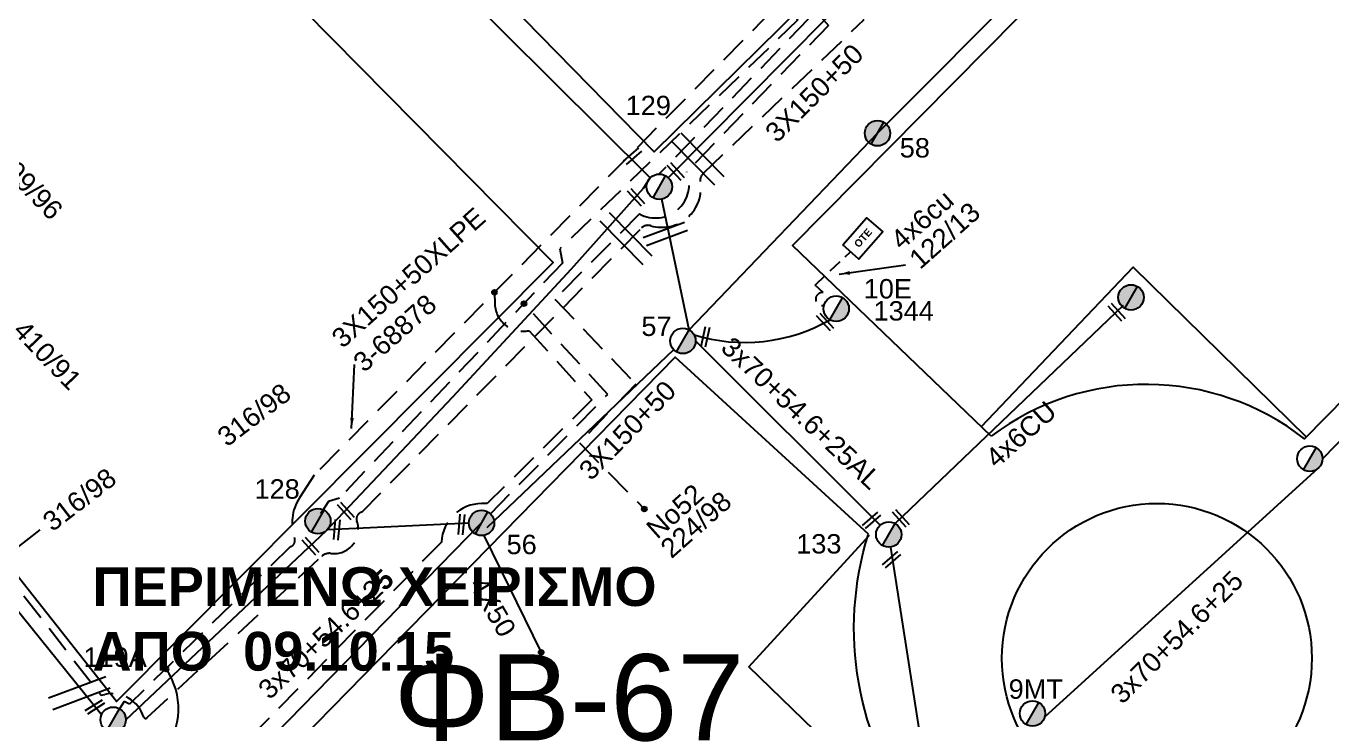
# Model space of a CAD drawing. Header units: millimetres. Extents: x -2449 to 9266, y 48 to 3905.
# Drawn here: x 7252.1 to 7373.2, y 3068.4 to 3132.8 of the extents above; entities that cross this region are included whole.
import ezdxf

# ---------------------------------------------------------------- set-up
doc = ezdxf.new("R2010")
doc.units = ezdxf.units.MM
doc.linetypes.add('DASHED', pattern=[19.05, 12.7, -6.35])
for name, color, linetype in [('Pillar OTE', 7, 'Continuous'), ('Άγνωστα', 7, 'Continuous'), ('Γυμνά εναέρια ΧΤ και ΦΟΠ (3Φ)   4x50+16AL', 7, 'Continuous'), ('Επιγραφές - Σχήματα', 7, 'Continuous'), ('Καλώδια ΧΤ   4x6CU', 7, 'DASHED'), ('Μηχανική τομή', 7, 'Continuous'), ('Στύλος Ξύλινος', 7, 'Continuous'), ('Στύλος Ξύλινος @ 1', 7, 'Continuous'), ('Στύλος ΦΜ', 7, 'Continuous'), ('Στύλος ΦΜ @ 1', 7, 'Continuous'), ('Συνδέσεις', 7, 'Continuous'), ('Συνεστραμμένα ΧΤ   3x70+54.6+25 AL', 7, 'SYN_LINE'), ('Τομή', 7, 'Continuous'), ('Υπόβαθρο ΔΕΗ', 7, 'Continuous'), ('Υπόγεια Καλώδια Δικτύου ΧΤ   .075', 7, 'DASHED'), ('Υπόγεια καλώδια Παροχών ΧΤ   4x6', 7, 'DASHED')]:
    doc.layers.add(name, color=color, linetype=linetype)
doc.styles.add('arial', font='arial.ttf')
doc.styles.get("Standard").update_dxf_attribs({"font": 'arial.ttf'})
doc.linetypes.add('SYN_LINE', pattern='A,0.5,-0.0001,["/\\/\\/\\/",Standard,S=0.1,R=0,X=0,Y=-0.05],-0.25', length=0.7501)
doc.dimstyles.new('ISO-25', dxfattribs={"dimtxt": 2.5, "dimasz": 2.5, "dimexe": 1.25, "dimexo": 0.625, "dimtad": 1, "dimtxsty": 'Standard', "dimcen": 2.5, "dimadec": 0, "dimazin": 0, "dimtfac": 1, "dimtmove": 0, "dimatfit": 3, "dimfxl": 0, "dimarcsym": 0})

# ---------------------------------------------------------------- blocks, each defined once
blk = doc.blocks.new('ΥΠΑΡΧΩΝ ΤΣΙΜΕΝΤΕΝΙΟΣ ΣΤΥΛΟΣ')
at = {"layer": 'Στύλος ΦΜ'}
blk.add_hatch(color=7, dxfattribs=at).paths.add_polyline_path([(-1.29, -2.28, 0.574793), (2.62, 0, 0.268822), (1.3, 2.27)])
at = {"layer": 'Στύλος ΦΜ', "color": 7}
blk.add_line((-1.29, -2.28), (1.3, 2.27), dxfattribs=at)
blk.add_circle((0, 0), 2.62, dxfattribs=at)
at = {"layer": 'Στύλος ΦΜ', "flags": 4}
for tag, p in [('ΑΡΙΘΜΟΣ', (-4.68, 8.05)), ('ΤΥΠΟΣ', (-4.91, 3.03))]:
    blk.add_attdef(tag, p, '', height=4, dxfattribs=at)
blk = doc.blocks.new('ΥΠΑΡΧΩΝ ΞΥΛΙΝΟΣ ΣΤΥΛΟΣ')
at = {"layer": 'Στύλος Ξύλινος'}
h = blk.add_hatch(color=7, dxfattribs=at)
h.paths.add_polyline_path([(-2.62, 0, 0.270008), (-1.29, -2.28), (1.3, 2.27, 0.576266)])
h.paths.add_polyline_path([(-1.29, -2.28, 0.574793), (2.62, 0, 0.268822), (1.3, 2.27)])
at = {"layer": 'Στύλος Ξύλινος', "color": 7}
blk.add_line((-1.29, -2.28), (1.3, 2.27), dxfattribs=at)
blk.add_circle((0, 0), 2.62, dxfattribs=at)
at = {"layer": 'Στύλος Ξύλινος', "flags": 4}
for tag, p in [('ΑΡΙΘΜΟΣ', (-4.91, 8.6)), ('ΤΥΠΟΣ', (-4.85, 3.39))]:
    blk.add_attdef(tag, p, '', height=4, dxfattribs=at)
blk = doc.blocks.new('ΜΗΧΑΝΙΚΗ ΤΟΜΗ')
at = {"layer": 'Μηχανική τομή', "ltscale": 40}
for p, q in [((-1.89, 0.78), (1.89, 0.78)), ((1.89, 0), (-1.89, 0))]:
    blk.add_line(p, q, dxfattribs=at)
blk = doc.blocks.new('_ΣΥΝΔΕΣΗ')
at = {"layer": 'Συνδέσεις', "linetype": 'SYN_LINE', "ltscale": 40}
blk.add_hatch(color=256, dxfattribs=at).paths.add_polyline_path([(0.5, -0.01, 1), (-0.5, -0.01, 1)])
at = {"layer": 'Συνδέσεις'}
blk.add_circle((0, -0.01), 0.5, dxfattribs=at)
blk = doc.blocks.new('ΤΟΜΗ')
at = {"layer": 'Τομή', "ltscale": 40}
for p, q in [((-5.68, 0), (5.68, 0)), ((5.68, -2.33), (-5.68, -2.33))]:
    blk.add_line(p, q, dxfattribs=at)
blk = doc.blocks.new('PILLAR ΟΤΕ')
at = {"layer": 'Pillar OTE', "ltscale": 40}
blk.add_lwpolyline([(-3.31, 2.02), (3.39, 2.02), (3.39, -1.99), (-3.31, -1.99)], close=True, dxfattribs=at)
at = {"layer": 'Pillar OTE', "insert": (-1.81, 0.71), "char_height": 1.3575, "width": 109.961, "attachment_point": 1}
blk.add_mtext('{\\fArial|b1|i0|c161|p34;OTE}', dxfattribs=at)

msp = doc.modelspace()

# ---------------------------------------------------------------- linework, layer by layer
at = {"layer": 'Άγνωστα', "color": 30, "linetype": 'SYN_LINE', "ltscale": 20}
msp.add_lwpolyline([(7261.34, 3068.41), (7279.96, 3085.98), (7291.65, 3098.37), (7302.64, 3110.23), (7309.35, 3117.73), (7309.96, 3118.7)], dxfattribs=at)
at = {"layer": 'Άγνωστα', "color": 133, "linetype": 'SYN_LINE', "ltscale": 15}
for points in [[(7280.06, 3086.08), (7293.15, 3086.68)], [(7294.53, 3085.52), (7299.84, 3074.66)]]:
    msp.add_lwpolyline(points, dxfattribs=at)
at = {"layer": 'Γυμνά εναέρια ΧΤ και ΦΟΠ (3Φ)   4x50+16AL', "color": 173, "linetype": 'Continuous', "ltscale": 0.2}
msp.add_lwpolyline([(7309.96, 3118.7), (7287.37, 3141.18), (7271.08, 3157.99), (7248.64, 3181.36), (7224.42, 3205.88)], dxfattribs=at)
at = {"layer": 'Γυμνά εναέρια ΧΤ και ΦΟΠ (3Φ)   4x50+16AL', "color": 173, "linetype": 'DASHED', "ltscale": 0.2}
msp.add_lwpolyline([(7320.04, 3138.67), (7324.62, 3133.44), (7310.81, 3119.06)], dxfattribs=at)
at = {"layer": 'Επιγραφές - Σχήματα', "linetype": 'Continuous', "ltscale": 0.2}
msp.add_arc((7259.75, 3069.43), 6.47, 247.6656, 34.8335, dxfattribs=at)
at = {"layer": 'Καλώδια ΧΤ   4x6CU', "color": 2, "linetype": 'SYN_LINE', "ltscale": 20}
msp.add_lwpolyline([(7332.68, 3086.62), (7353.85, 3106.89)], dxfattribs=at)
at = {"layer": 'Συνεστραμμένα ΧΤ   3x70+54.6+25 AL', "color": 0, "ltscale": 10}
msp.add_line((7313.58, 3104.59), (7311.05, 3116.73), dxfattribs=at)
at = {"layer": 'Συνεστραμμένα ΧΤ   3x70+54.6+25 AL', "color": 7, "linetype": 'SYN_LINE', "ltscale": 15}
msp.add_line((7294.86, 3086.26), (7312.15, 3102.76), dxfattribs=at)
at = {"layer": 'Συνεστραμμένα ΧΤ   3x70+54.6+25 AL', "color": 2, "ltscale": 20}
for p, q in [((7331.28, 3086.46), (7314.18, 3103.57)), ((7336.25, 3059.01), (7332.27, 3084.44))]:
    msp.add_line(p, q, dxfattribs=at)
at = {"layer": 'Συνεστραμμένα ΧΤ   3x70+54.6+25 AL', "color": 151, "linetype": 'SYN_LINE', "ltscale": 20}
msp.add_line((7259.08, 3068.88), (7242.71, 3089.16), dxfattribs=at)
at = {"layer": 'Συνεστραμμένα ΧΤ   3x70+54.6+25 AL', "color": 133, "linetype": 'SYN_LINE', "ltscale": 20}
msp.add_lwpolyline([(7313.58, 3104.59), (7331.05, 3122.84), (7345.5, 3137.39), (7365.36, 3157.37), (7390.44, 3182.72), (7403.52, 3196.06), (7440.58, 3233.86), (7443.61, 3233.59)], dxfattribs=at)
at = {"layer": 'Συνεστραμμένα ΧΤ   3x70+54.6+25 AL', "color": 5, "linetype": 'SYN_LINE', "ltscale": 20}
msp.add_lwpolyline([(7372.32, 3092.64), (7389.54, 3110.3), (7414.42, 3135.71), (7429.72, 3151.32), (7463.57, 3185.12), (7475.58, 3199.27)], dxfattribs=at)
at = {"layer": 'Συνεστραμμένα ΧΤ   3x70+54.6+25 AL', "color": 7, "linetype": 'DASHED', "ltscale": 0.2}
msp.add_lwpolyline([(7295.15, 3087.52), (7306.03, 3098.61), (7298.25, 3107.03)], dxfattribs=at)
at = {"layer": 'Συνεστραμμένα ΧΤ   3x70+54.6+25 AL', "color": 27, "linetype": 'SYN_LINE', "ltscale": 20}
msp.add_lwpolyline([(7346.55, 3068.67), (7371.93, 3091.77)], dxfattribs=at)
at = {"layer": 'Συνεστραμμένα ΧΤ   3x70+54.6+25 AL', "color": 7, "linetype": 'SYN_LINE', "ltscale": 20}
msp.add_lwpolyline([(7184.42, 2971.96), (7204.05, 2993.16), (7222.56, 3012.71), (7253.53, 3044.87), (7294.33, 3086.68), (7294.33, 3086.69)], dxfattribs=at)
at = {"layer": 'Συνεστραμμένα ΧΤ   3x70+54.6+25 AL', "color": 0, "ltscale": 10}
msp.add_arc((7318.72, 3119.44), 16.01, 252.9738, 299.6728, dxfattribs=at)
at = {"layer": 'Υπόβαθρο ΔΕΗ'}
for points in [[(7226.04, 3207.21), (7268.34, 3252.96), (7354.93, 3165.09), (7310.32, 3121.13), (7226.04, 3207.21)], [(7185.81, 3164.83), (7216.19, 3196.7), (7300.96, 3110.85), (7260.46, 3070.09), (7185.81, 3164.83)], [(7340.66, 3095.61), (7354.77, 3110.42), (7370.82, 3094.64)], [(7319.1, 3073.31), (7330.3, 3085.54)], [(7334.28, 3058.61), (7319.1, 3073.31)]]:
    msp.add_lwpolyline(points, dxfattribs=at)
for points in [[(7341.59, 3094.72), (7323.17, 3112.42), (7442.68, 3233.29), (7475.16, 3200.76), (7370.66, 3094.48, 0.339605), (7341.59, 3094.72, -4.737936)], [(7330.2, 3085.63), (7312.27, 3102.06), (7208.09, 2995.62), (7195.06, 2982.31), (7227.23, 2949.24), (7253.35, 2975.72), (7271.03, 2995.09), (7291.3, 3014.65), (7316.04, 3040.17), (7334.83, 3059.17, -0.242772), (7330.2, 3085.63, -4.425587)]]:
    msp.add_lwpolyline(points, format="xyb", dxfattribs=at)
msp.add_circle((7356.96, 3074.12), 14.37, dxfattribs=at)
at = {"layer": 'Υπόγεια Καλώδια Δικτύου ΧΤ   .075', "color": 1, "linetype": 'SYN_LINE', "ltscale": 15}
msp.add_line((7326.35, 3133.56), (7311.64, 3118.71), dxfattribs=at)
at = {"layer": 'Υπόγεια Καλώδια Δικτύου ΧΤ   .075', "color": 151, "linetype": 'DASHED', "ltscale": 0.2}
msp.add_lwpolyline([(7240.22, 3094.97), (7259.04, 3070.69), (7259.38, 3070.77, -0.384509), (7263, 3068.66, 0.729341), (7263.35, 3068.66), (7279.5, 3083.57, -0.22376), (7280.36, 3083.85, 0.564844), (7282.76, 3086.83, -0.450905), (7283.21, 3087.67), (7309.17, 3114.05, -0.27706), (7310.01, 3114.26, 0.557057), (7314.61, 3118.37, -0.26883), (7314.88, 3119.1), (7329.82, 3133.4), (7322.42, 3141.01)], format="xyb", dxfattribs=at)
at = {"layer": 'Υπόγεια Καλώδια Δικτύου ΧΤ   .075', "color": 27, "linetype": 'DASHED', "ltscale": 0.2}
for points in [[(7320.76, 3139.37), (7326.49, 3132.85), (7313.36, 3119.26)], [(7308.97, 3115.35), (7301.13, 3107.45), (7308.62, 3099.56), (7303.4, 3094.1), (7309.42, 3087.98)]]:
    msp.add_lwpolyline(points, dxfattribs=at)
at = {"layer": 'Υπόγεια Καλώδια Δικτύου ΧΤ   .075', "color": 30, "linetype": 'DASHED', "ltscale": 0.2}
msp.add_lwpolyline([(7319.59, 3138.23), (7323.67, 3133.36), (7301.59, 3112.11), (7301.83, 3110.8), (7281.14, 3088.97), (7280.12, 3088.66), (7279.39, 3087.52)], dxfattribs=at)
at = {"layer": 'Υπόγεια Καλώδια Δικτύου ΧΤ   .075', "color": 62, "linetype": 'DASHED', "ltscale": 0.2}
msp.add_lwpolyline([(7318.71, 3137.36), (7321.23, 3134.16), (7278.8, 3091.1), (7277.44, 3089, 0.230613), (7276.99, 3085.22, -0.426672), (7276.61, 3084.48), (7261.69, 3069.87), (7261.17, 3070.09), (7260.75, 3069.43)], format="xyb", dxfattribs=at)
at = {"layer": 'Υπόγεια Καλώδια Δικτύου ΧΤ   .075', "color": 27, "linetype": 'DASHED', "ltscale": 0.2}
msp.add_lwpolyline([(7313.36, 3119.26, -0.700018), (7308.97, 3115.35)], format="xyb", dxfattribs=at)
at = {"layer": 'Υπόγεια Καλώδια Δικτύου ΧΤ   .075', "color": 7, "linetype": 'DASHED', "ltscale": 0.2}
msp.add_lwpolyline([(7295.52, 3108.07), (7295.56, 3106.98, 0.467857), (7298.74, 3104.52), (7304.55, 3098.09), (7294.86, 3088.47), (7294.35, 3088.47, 0.401267), (7290.61, 3084.9), (7254.26, 3047.76), (7253.88, 3047.52, 0.786469), (7252.71, 3045.72, -37.232368)], format="xyb", dxfattribs=at)
at = {"layer": 'Υπόγεια καλώδια Παροχών ΧΤ   4x6', "color": 0, "linetype": 'DASHED', "ltscale": 0.1}
msp.add_lwpolyline([(7326.09, 3106.87, -1.237194), (7326, 3108.05), (7325.28, 3108.75), (7328.5, 3111.81)], format="xyb", dxfattribs=at)

# ---------------------------------------------------------------- block references
at = {"layer": 'Pillar OTE', "xscale": 0.5, "yscale": 0.5, "zscale": 0.5, "rotation": 48.86429798866106}
msp.add_blockref('PILLAR ΟΤΕ', (7329.67, 3113.06), dxfattribs=at)
at = {"layer": 'Μηχανική τομή'}
for p, xscale, yscale, zscale, rotation in [((7308.45, 3120.57), 0.4999999999999991, 0.4999999999999991, 0.4999999999999991, 41.00637586676866), ((7312.48, 3119.42), 0.4999999999999994, 0.4999999999999994, 0.4999999999999994, 132.4503232381856), ((7308.8, 3117.02), 0.4999999999999994, 0.4999999999999994, 0.4999999999999994, 132.4503232381856), ((7353.37, 3106.36), 0.4999999999999994, 0.4999999999999994, 0.4999999999999994, 132.4503232381856), ((7326.33, 3105.46), 0.4999999999999994, 0.4999999999999994, 0.4999999999999994, 132.4503232381856), ((7315.27, 3103.9), 0.4999999999999991, 0.4999999999999991, 0.4999999999999991, 77.24650606131594), ((7281.88, 3087.92), 0.4999999999999994, 0.4999999999999994, 0.4999999999999994, 132.4503232381856), ((7281.09, 3086.03), 0.4999999999999947, 0.4999999999999947, 0.4999999999999947, 84.72881442840986), ((7292.65, 3086.52), 0.4999999999999947, 0.4999999999999947, 0.4999999999999947, 84.72881442840986), ((7330.62, 3086.77), 0.4999999999999991, 0.4999999999999991, 0.4999999999999991, 41.00637586676866), ((7333.35, 3087.23), 0.4999999999999994, 0.4999999999999994, 0.4999999999999994, 132.4503232381856), ((7278.61, 3084.65), 0.4999999999999994, 0.4999999999999994, 0.4999999999999994, 132.4503232381856), ((7332.48, 3083.12), 0.4999999999999991, 0.4999999999999991, 0.4999999999999991, 41.00637586676866), ((7258.36, 3069.77), 0.5000000000000075, 0.5000000000000075, 0.5000000000000075, 212.1434525129497)]:
    msp.add_blockref('ΜΗΧΑΝΙΚΗ ΤΟΜΗ', p, dxfattribs=dict(at, xscale=xscale, yscale=yscale, zscale=zscale, rotation=rotation))
at = {"layer": 'Στύλος Ξύλινος @ 1', "ltscale": 40}
ref = msp.add_blockref('ΥΠΑΡΧΩΝ ΞΥΛΙΝΟΣ ΣΤΥΛΟΣ', (7331.05, 3122.84), dxfattribs=dict(at, xscale=0.4499999999998181, yscale=0.4499999999998181, zscale=0.4499999999998181))
ref.add_attrib('ΤΥΠΟΣ', '58', (7333.11, 3120.59), dxfattribs={"layer": 'Στύλος Ξύλινος', "height": 1.8, "flags": 4})
at = {"layer": 'Στύλος Ξύλινος @ 1', "ltscale": 40, "xscale": 0.4499999999998181, "yscale": 0.4499999999998181, "zscale": 0.4499999999998181}
msp.add_blockref('ΥΠΑΡΧΩΝ ΞΥΛΙΝΟΣ ΣΤΥΛΟΣ', (7354.56, 3107.61), dxfattribs=at)
at = {"layer": 'Στύλος Ξύλινος @ 1', "ltscale": 40}
ref = msp.add_blockref('ΥΠΑΡΧΩΝ ΞΥΛΙΝΟΣ ΣΤΥΛΟΣ', (7279.15, 3086.84), dxfattribs=dict(at, xscale=0.4499999999998181, yscale=0.4499999999998181, zscale=0.4499999999998181))
ref.add_attrib('ΤΥΠΟΣ', '128', (7273.27, 3088.93), dxfattribs={"layer": 'Στύλος Ξύλινος', "height": 1.8, "flags": 4})
ref = msp.add_blockref('ΥΠΑΡΧΩΝ ΞΥΛΙΝΟΣ ΣΤΥΛΟΣ', (7294.33, 3086.68), dxfattribs=dict(at, xscale=0.4499999999998181, yscale=0.4499999999998181, zscale=0.4499999999998181))
ref.add_attrib('ΤΥΠΟΣ', '56', (7296.65, 3083.78), dxfattribs={"layer": 'Στύλος Ξύλινος', "height": 1.8, "flags": 4})
at = {"layer": 'Στύλος ΦΜ @ 1', "ltscale": 40}
ref = msp.add_blockref('ΥΠΑΡΧΩΝ ΤΣΙΜΕΝΤΕΝΙΟΣ ΣΤΥΛΟΣ', (7310.81, 3117.88), dxfattribs=dict(at, xscale=0.4499999999998181, yscale=0.4499999999998181, zscale=0.4499999999998181))
ref.add_attrib('ΤΥΠΟΣ', '129', (7307.69, 3124.52), dxfattribs={"layer": 'Στύλος ΦΜ', "height": 1.8, "flags": 4})
ref = msp.add_blockref('ΥΠΑΡΧΩΝ ΤΣΙΜΕΝΤΕΝΙΟΣ ΣΤΥΛΟΣ', (7327.22, 3106.56), dxfattribs=dict(at, xscale=0.4499999999998181, yscale=0.4499999999998181, zscale=0.4499999999998181))
ref.add_attrib('ΤΥΠΟΣ', '10Ε', (7329.77, 3107.51), dxfattribs={"layer": 'Στύλος ΦΜ', "height": 1.8, "flags": 4})
ref.add_attrib('ΑΡΙΘΜΟΣ', '1344', (7330.68, 3105.46), dxfattribs={"layer": 'Στύλος ΦΜ', "height": 1.8, "flags": 4})
ref = msp.add_blockref('ΥΠΑΡΧΩΝ ΤΣΙΜΕΝΤΕΝΙΟΣ ΣΤΥΛΟΣ', (7313, 3103.57), dxfattribs=dict(at, xscale=0.4499999999998181, yscale=0.4499999999998181, zscale=0.4499999999998181))
ref.add_attrib('ΤΥΠΟΣ', '57', (7309.15, 3104.03), dxfattribs={"layer": 'Στύλος ΦΜ', "height": 1.8, "flags": 4})
at = {"layer": 'Στύλος ΦΜ @ 1', "ltscale": 40, "xscale": 0.4499999999998181, "yscale": 0.4499999999998181, "zscale": 0.4499999999998181}
msp.add_blockref('ΥΠΑΡΧΩΝ ΤΣΙΜΕΝΤΕΝΙΟΣ ΣΤΥΛΟΣ', (7371.14, 3092.64), dxfattribs=at)
at = {"layer": 'Στύλος ΦΜ @ 1', "ltscale": 40}
ref = msp.add_blockref('ΥΠΑΡΧΩΝ ΤΣΙΜΕΝΤΕΝΙΟΣ ΣΤΥΛΟΣ', (7332.09, 3085.6), dxfattribs=dict(at, xscale=0.4499999999998181, yscale=0.4499999999998181, zscale=0.4499999999998181))
ref.add_attrib('ΤΥΠΟΣ', '133', (7323.51, 3083.84), dxfattribs={"layer": 'Στύλος ΦΜ', "height": 1.8, "flags": 4})
ref = msp.add_blockref('ΥΠΑΡΧΩΝ ΤΣΙΜΕΝΤΕΝΙΟΣ ΣΤΥΛΟΣ', (7260.16, 3068.41), dxfattribs=dict(at, xscale=0.4499999999998181, yscale=0.4499999999998181, zscale=0.4499999999998181))
ref.add_attrib('ΤΥΠΟΣ', '119Α', (7257.41, 3073.32), dxfattribs={"layer": 'Στύλος ΦΜ', "height": 1.8, "flags": 4})
ref = msp.add_blockref('ΥΠΑΡΧΩΝ ΤΣΙΜΕΝΤΕΝΙΟΣ ΣΤΥΛΟΣ', (7345.42, 3068.99), dxfattribs=dict(at, xscale=0.4499999999998181, yscale=0.4499999999998181, zscale=0.4499999999998181))
ref.add_attrib('ΤΥΠΟΣ', '9ΜΤ', (7343.21, 3070.36), dxfattribs={"layer": 'Στύλος ΦΜ', "height": 1.8, "flags": 4})
at = {"layer": 'Συνδέσεις', "xscale": 0.4500000000000455, "yscale": 0.4500000000000455, "zscale": 0.4500000000000455}
for p in [(7295.52, 3108.08), (7298.26, 3107.03), (7309.42, 3087.98), (7299.85, 3074.67), (7265.07, 3073.13)]:
    msp.add_blockref('_ΣΥΝΔΕΣΗ', p, dxfattribs=at)
at = {"layer": 'Τομή'}
for p, xscale, yscale, zscale, rotation in [((7313.97, 3120.04), 0.5000000000000012, 0.5000000000000012, 0.5000000000000012, 134.5152466421551), ((7307.31, 3112.66), 0.5000000000000012, 0.5000000000000012, 0.5000000000000012, 134.5152466421551), ((7311.52, 3113.1), 0.3589936662279513, 0.3589936662279513, 0.3589936662279513, 200.5492053993592), ((7257.22, 3070.34), 0.5000000000000212, 0.5000000000000212, 0.5000000000000212, 200.5492053993592)]:
    msp.add_blockref('ΤΟΜΗ', p, dxfattribs=dict(at, xscale=xscale, yscale=yscale, zscale=zscale, rotation=rotation))

# ---------------------------------------------------------------- texts
at = {"color": 1, "ltscale": 30, "insert": (7258.24, 3082.57), "char_height": 3.6, "width": 121.2945, "attachment_point": 1}
msp.add_mtext('{\\fArial|b1|i0|c161|p34;ΠΕΡΙΜΕΝΩ ΧΕΙΡΙΣΜΟ\\PΑΠΟ  09.10.15}', dxfattribs=at)
at = {"layer": 'Άγνωστα', "linetype": 'SYN_LINE', "ltscale": 20, "char_height": 1.8, "width": 69.1904, "attachment_point": 1, "style": 'arial'}
for s, insert, rotation in [('3X150+50', (7320.46, 3123.15), 44.9236), ('3X150+50XLPE\\P3-68878', (7280.24, 3104.15), 41.6909), ('3X150+50', (7303.19, 3091.77), 45.8714), ('3x70+54.6+2{\\fArial|b1|i0|c161|p34;5}', (7273.43, 3071.5), 43.4089), ('\\A1;4X50', (7294.68, 3081.88), 300.1011)]:
    msp.add_mtext(s, dxfattribs=dict(at, insert=insert, rotation=rotation))
at = {"layer": 'Επιγραφές - Σχήματα', "linetype": 'SYN_LINE', "ltscale": 20, "char_height": 1.8, "width": 69.1904, "attachment_point": 1, "style": 'arial'}
for s, insert, rotation in [('\\A1;399/96', (7250.33, 3121.44), 313.8352), ('4x6cu', (7332.08, 3113.27), 41.6909), ('122/13', (7333.8, 3111.48), 41.6909), ('\\A1;410/91', (7252.07, 3105.65), 313.8352), ('316/98', (7269.63, 3095.1), 37.4321), ('316/98', (7253.43, 3087.23), 37.4321), ('Nο52', (7309.42, 3086.44), 41.6909), ('224/98', (7310.74, 3084.64), 41.6909)]:
    msp.add_mtext(s, dxfattribs=dict(at, insert=insert, rotation=rotation))
at = {"layer": 'Επιγραφές - Σχήματα', "insert": (7286.17, 3074.49), "char_height": 8, "width": 103.4348, "attachment_point": 1}
msp.add_mtext('ΦΒ-67', dxfattribs=at)
at = {"layer": 'Καλώδια ΧΤ   4x6CU', "linetype": 'DASHED', "ltscale": 0.1, "insert": (7340.88, 3093.02), "char_height": 1.8, "width": 69.1904, "attachment_point": 1, "rotation": 41.6909, "style": 'arial'}
msp.add_mtext('4x6CU', dxfattribs=at)
at = {"layer": 'Συνεστραμμένα ΧΤ   3x70+54.6+25 AL', "style": 'arial'}
for s, rotation, p in [('3x70+54.6+25AL', 316.6991, (7316.4, 3102.79)), ('3x70+54.6+25', 45.0136, (7353.75, 3069.77))]:
    msp.add_text(s, height=1.8, rotation=rotation, dxfattribs=at).set_placement(p)

# ---------------------------------------------------------------- leaders
at = {"layer": 'Επιγραφές - Σχήματα', "ltscale": 40}
for points in [[(7327.48, 3109.75), (7333.64, 3110.63)], [(7282.27, 3095.43), (7282.55, 3101.39)], [(7249.57, 3083.08), (7253.4, 3086.04)]]:
    msp.add_leader(points, dimstyle='ISO-25', override={"dimasz": 1, "dimtad": 0}, dxfattribs=at)

doc.saveas('drawing.dxf')
